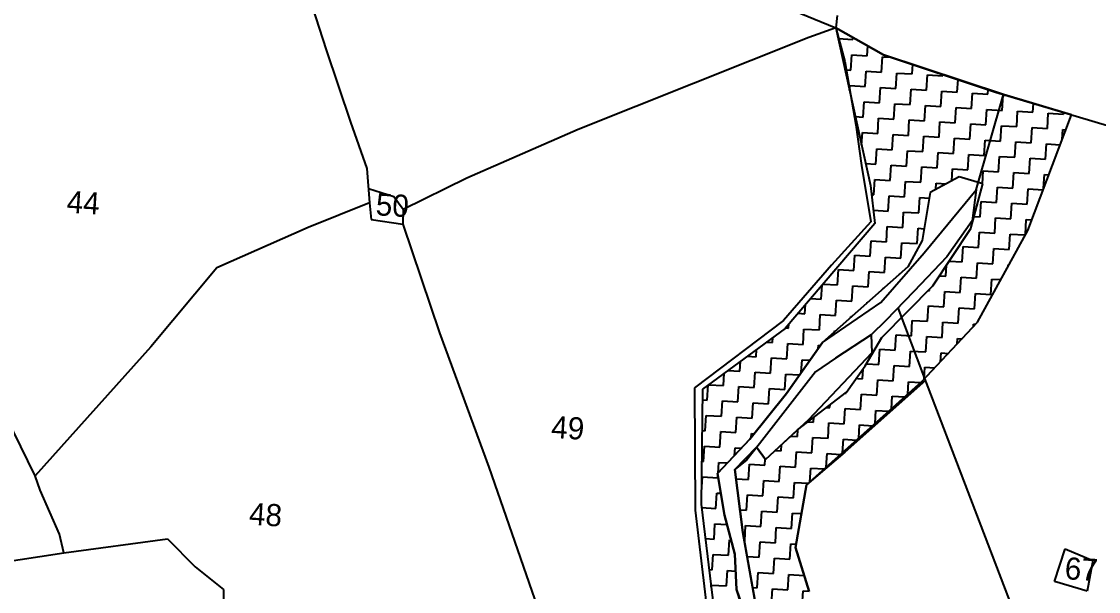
# Model space of a CAD drawing. Header units: metres. Extents: x 338806 to 344625, y 1770002 to 1774709.
# Drawn here: x 340343 to 341279, y 1773446 to 1773942 of the extents above; entities that cross this region are included whole.
import ezdxf

# ---------------------------------------------------------------- set-up
doc = ezdxf.new("R2010")
doc.units = ezdxf.units.M
doc.header["$MEASUREMENT"] = 0
for name, color, linetype in [('POLY_HATCH', 12, 'Continuous'), ('POLY_PARCEL', 6, 'Continuous'), ('POLY_WATER', 4, 'Continuous'), ('TEXT_PARCEL', 7, 'Continuous')]:
    doc.layers.add(name, color=color, linetype=linetype)
doc.styles.add('TEXT_MAP', font='', dxfattribs={"height": 1.8})
doc.styles.get('TEXT_MAP').set_extended_font_data('Kruti Dev 050')

msp = doc.modelspace()

# ---------------------------------------------------------------- linework, layer by layer
at = {"layer": 'POLY_HATCH'}
for p, q in [((341092.45, 1773913.09), (341050.94, 1773936.58)), ((341050.94, 1773936.58), (341080.88, 1773799.38)), ((341196.57, 1773878.54), (341092.45, 1773913.09)), ((341255.76, 1773860.93), (341196.57, 1773878.54)), ((341217.72, 1773760.33), (341255.76, 1773860.93)), ((341158.25, 1773806.97), (341132.92, 1773793.25)), ((341178.68, 1773800.82), (341158.25, 1773806.97)), ((341080.88, 1773799.38), (341084.67, 1773766.38)), ((341168.26, 1773761.92), (341178.68, 1773800.82)), ((341132.92, 1773793.25), (341126.05, 1773751.49)), ((341084.67, 1773766.38), (341006.84, 1773675.06)), ((341135.19, 1773711.99), (341168.26, 1773761.92)), ((341174.07, 1773680.41), (341217.72, 1773760.33)), ((341126.05, 1773751.49), (341113.47, 1773728.65)), ((341113.47, 1773728.65), (341039.17, 1773662.74)), ((341090.79, 1773667.05), (341135.19, 1773711.99)), ((341006.84, 1773675.06), (340934.82, 1773622.24)), ((341125.67, 1773628.79), (341174.07, 1773680.41)), ((341076.31, 1773642.56), (341090.79, 1773667.05)), ((341039.17, 1773662.74), (341007.86, 1773618.58)), ((341060.2, 1773619.71), (341076.31, 1773642.56)), ((341025.4, 1773539), (341125.67, 1773628.79)), ((340934.82, 1773622.24), (340933.74, 1773522.29)), ((341007.86, 1773618.58), (340975.97, 1773578.73)), ((341017.67, 1773586.91), (341060.2, 1773619.71)), ((340989.68, 1773560.98), (341017.67, 1773586.91)), ((340975.97, 1773578.73), (340948.11, 1773548.85)), ((340962.92, 1773552.33), (340982.03, 1773571.78)), ((340982.03, 1773571.78), (340989.68, 1773560.98)), ((340970.05, 1773497.73), (340962.92, 1773552.33)), ((340948.11, 1773548.85), (340953.97, 1773512.63)), ((341015.82, 1773484.44), (341025.4, 1773539)), ((340933.74, 1773522.29), (340948.66, 1773398.28)), ((340953.97, 1773512.63), (340962.96, 1773478.87)), ((340981.74, 1773432.33), (340970.05, 1773497.73)), ((340962.96, 1773478.87), (340964.47, 1773448.05)), ((341027.79, 1773446.2), (341015.82, 1773484.44)), ((340964.47, 1773448.05), (340997.15, 1773356.35))]:
    msp.add_line(p, q, dxfattribs=at)
at = {"layer": 'POLY_HATCH', "linetype": 'Continuous'}
for p, q in [((341053.01, 1773927.06), (341065.54, 1773926.29)), ((341065.54, 1773926.29), (341065.67, 1773928.25)), ((341078.06, 1773912.13), (341078.6, 1773920.92)), ((341063.89, 1773899.61), (341064.72, 1773912.95)), ((341064.72, 1773912.95), (341078.06, 1773912.13)), ((341090.57, 1773897.96), (341091.39, 1773911.3)), ((341091.39, 1773911.3), (341099.31, 1773910.81)), ((341058.94, 1773899.92), (341063.89, 1773899.61)), ((341076.41, 1773885.45), (341077.23, 1773898.79)), ((341077.23, 1773898.79), (341090.57, 1773897.96)), ((341117.24, 1773896.31), (341117.76, 1773904.69)), ((341103.08, 1773883.8), (341103.91, 1773897.14)), ((341103.91, 1773897.14), (341117.24, 1773896.31)), ((341129.75, 1773882.15), (341130.58, 1773895.49)), ((341130.58, 1773895.49), (341143.92, 1773894.66)), ((341143.92, 1773894.66), (341144, 1773895.98)), ((341156.43, 1773880.5), (341157.12, 1773891.63)), ((341062.81, 1773882.16), (341063.07, 1773886.28)), ((341063.07, 1773886.28), (341076.41, 1773885.45)), ((341088.92, 1773871.29), (341089.74, 1773884.63)), ((341089.74, 1773884.63), (341103.08, 1773883.8)), ((341115.59, 1773869.64), (341116.42, 1773882.97)), ((341116.42, 1773882.97), (341129.75, 1773882.15)), ((341142.27, 1773867.99), (341143.09, 1773881.32)), ((341143.09, 1773881.32), (341156.43, 1773880.5)), ((341168.94, 1773866.34), (341169.77, 1773879.67)), ((341169.77, 1773879.67), (341183.1, 1773878.85)), ((341183.1, 1773878.85), (341183.36, 1773882.93)), ((341074.75, 1773858.78), (341075.58, 1773872.11)), ((341075.58, 1773872.11), (341088.92, 1773871.29)), ((341101.43, 1773857.13), (341102.25, 1773870.46)), ((341102.25, 1773870.46), (341115.59, 1773869.64)), ((341195.61, 1773864.69), (341196.44, 1773878.02)), ((341196.44, 1773878.02), (341198.81, 1773877.88)), ((341222.29, 1773863.04), (341222.77, 1773870.75)), ((341128.1, 1773855.48), (341128.93, 1773868.81)), ((341128.93, 1773868.81), (341142.27, 1773867.99)), ((341154.78, 1773853.82), (341155.6, 1773867.16)), ((341155.6, 1773867.16), (341168.94, 1773866.34)), ((341181.45, 1773852.17), (341182.28, 1773865.51)), ((341182.28, 1773865.51), (341195.61, 1773864.69)), ((341208.13, 1773850.52), (341208.95, 1773863.86)), ((341208.95, 1773863.86), (341222.29, 1773863.04)), ((341234.8, 1773848.87), (341235.63, 1773862.21)), ((341235.63, 1773862.21), (341248.96, 1773861.38)), ((341248.96, 1773861.38), (341249.06, 1773862.92)), ((341067.82, 1773859.21), (341074.75, 1773858.78)), ((341087.27, 1773844.61), (341088.09, 1773857.95)), ((341088.09, 1773857.95), (341101.43, 1773857.13)), ((341113.94, 1773842.96), (341114.77, 1773856.3)), ((341114.77, 1773856.3), (341128.1, 1773855.48)), ((341140.62, 1773841.31), (341141.44, 1773854.65)), ((341141.44, 1773854.65), (341154.78, 1773853.82)), ((341167.29, 1773839.66), (341168.12, 1773853)), ((341168.12, 1773853), (341181.45, 1773852.17)), ((341193.96, 1773838.01), (341194.79, 1773851.35)), ((341194.79, 1773851.35), (341208.13, 1773850.52)), ((341073.24, 1773834.36), (341073.93, 1773845.44)), ((341073.93, 1773845.44), (341087.27, 1773844.61)), ((341099.78, 1773830.45), (341100.6, 1773843.79)), ((341100.6, 1773843.79), (341113.94, 1773842.96)), ((341126.45, 1773828.8), (341127.28, 1773842.14)), ((341127.28, 1773842.14), (341140.62, 1773841.31)), ((341220.64, 1773836.36), (341221.46, 1773849.7)), ((341221.46, 1773849.7), (341234.8, 1773848.87)), ((341247.6, 1773839.36), (341248.14, 1773848.05)), ((341248.14, 1773848.05), (341250.82, 1773847.88)), ((341153.13, 1773827.15), (341153.95, 1773840.49)), ((341153.95, 1773840.49), (341167.29, 1773839.66)), ((341179.8, 1773825.5), (341180.63, 1773838.84)), ((341180.63, 1773838.84), (341193.96, 1773838.01)), ((341206.48, 1773823.85), (341207.3, 1773837.19)), ((341207.3, 1773837.19), (341220.64, 1773836.36)), ((341233.15, 1773822.2), (341233.98, 1773835.54)), ((341233.98, 1773835.54), (341245.88, 1773834.8)), ((341085.62, 1773817.94), (341086.44, 1773831.28)), ((341086.44, 1773831.28), (341099.78, 1773830.45)), ((341112.29, 1773816.29), (341113.12, 1773829.63)), ((341113.12, 1773829.63), (341126.45, 1773828.8)), ((341138.96, 1773814.64), (341139.79, 1773827.98)), ((341139.79, 1773827.98), (341153.13, 1773827.15)), ((341165.64, 1773812.99), (341166.46, 1773826.32)), ((341166.46, 1773826.32), (341179.8, 1773825.5)), ((341192.31, 1773811.34), (341193.14, 1773824.67)), ((341193.14, 1773824.67), (341206.48, 1773823.85)), ((341218.99, 1773809.69), (341219.81, 1773823.02)), ((341219.81, 1773823.02), (341233.15, 1773822.2)), ((341076.71, 1773818.49), (341085.62, 1773817.94)), ((341098.13, 1773803.78), (341098.95, 1773817.11)), ((341098.95, 1773817.11), (341112.29, 1773816.29)), ((341124.8, 1773802.13), (341125.63, 1773815.46)), ((341125.63, 1773815.46), (341138.96, 1773814.64)), ((341151.66, 1773803.4), (341152.3, 1773813.81)), ((341152.3, 1773813.81), (341165.64, 1773812.99)), ((341083.97, 1773791.27), (341084.79, 1773804.6)), ((341084.79, 1773804.6), (341098.13, 1773803.78)), ((341178.28, 1773800.93), (341178.98, 1773812.16)), ((341178.98, 1773812.16), (341192.31, 1773811.34)), ((341204.83, 1773797.17), (341205.65, 1773810.51)), ((341205.65, 1773810.51), (341218.99, 1773809.69)), ((341231.59, 1773797.02), (341232.33, 1773808.86)), ((341232.33, 1773808.86), (341235.98, 1773808.63)), ((341110.64, 1773789.61), (341111.47, 1773802.95)), ((341111.47, 1773802.95), (341124.8, 1773802.13)), ((341137.81, 1773795.9), (341138.14, 1773801.3)), ((341138.14, 1773801.3), (341146.79, 1773800.77)), ((341178.14, 1773798.83), (341178.15, 1773798.83)), ((341178.15, 1773798.83), (341178.15, 1773798.87)), ((341190.66, 1773784.66), (341191.49, 1773798)), ((341191.49, 1773798), (341204.83, 1773797.17)), ((341217.34, 1773783.01), (341218.16, 1773796.35)), ((341218.16, 1773796.35), (341231.04, 1773795.55)), ((341081.79, 1773791.4), (341083.97, 1773791.27)), ((341096.48, 1773777.1), (341097.3, 1773790.44)), ((341097.3, 1773790.44), (341110.64, 1773789.61)), ((341123.15, 1773775.45), (341123.98, 1773788.79)), ((341123.98, 1773788.79), (341132.1, 1773788.29)), ((341176.5, 1773772.15), (341177.33, 1773785.49)), ((341177.33, 1773785.49), (341190.66, 1773784.66)), ((341083.34, 1773777.92), (341096.48, 1773777.1)), ((341108.99, 1773762.94), (341109.81, 1773776.28)), ((341109.81, 1773776.28), (341123.15, 1773775.45)), ((341203.17, 1773770.5), (341204, 1773783.84)), ((341204, 1773783.84), (341217.34, 1773783.01)), ((341171.09, 1773772.49), (341176.5, 1773772.15)), ((341189.01, 1773757.99), (341189.84, 1773771.33)), ((341189.84, 1773771.33), (341203.17, 1773770.5)), ((341215.71, 1773756.64), (341216.51, 1773769.67)), ((341216.51, 1773769.67), (341221.14, 1773769.39)), ((341094.83, 1773750.43), (341095.65, 1773763.77)), ((341095.65, 1773763.77), (341108.99, 1773762.94)), ((341121.5, 1773748.78), (341122.33, 1773762.11)), ((341122.33, 1773762.11), (341127.74, 1773761.78)), ((341174.85, 1773745.48), (341175.68, 1773758.81)), ((341175.68, 1773758.81), (341189.01, 1773757.99)), ((341201.52, 1773743.83), (341202.35, 1773757.16)), ((341202.35, 1773757.16), (341215.54, 1773756.35)), ((341080.66, 1773737.92), (341081.49, 1773751.25)), ((341081.49, 1773751.25), (341094.83, 1773750.43)), ((341107.34, 1773736.27), (341108.16, 1773749.6)), ((341108.16, 1773749.6), (341121.5, 1773748.78)), ((341066.5, 1773725.4), (341067.33, 1773738.74)), ((341067.33, 1773738.74), (341080.66, 1773737.92)), ((341160.69, 1773732.96), (341161.51, 1773746.3)), ((341161.51, 1773746.3), (341174.85, 1773745.48)), ((341187.36, 1773731.31), (341188.19, 1773744.65)), ((341188.19, 1773744.65), (341201.52, 1773743.83)), ((341093.18, 1773723.75), (341094, 1773737.09)), ((341094, 1773737.09), (341107.34, 1773736.27)), ((341146.52, 1773720.45), (341147.12, 1773730)), ((341149.54, 1773733.65), (341160.69, 1773732.96)), ((341173.2, 1773718.8), (341174.02, 1773732.14)), ((341174.02, 1773732.14), (341187.36, 1773731.31)), ((341200.61, 1773729), (341200.7, 1773730.49)), ((341200.7, 1773730.49), (341201.4, 1773730.45)), ((341052.34, 1773712.89), (341053.16, 1773726.23)), ((341053.16, 1773726.23), (341066.5, 1773725.4)), ((341079.01, 1773711.24), (341079.84, 1773724.58)), ((341079.84, 1773724.58), (341093.18, 1773723.75)), ((341106.48, 1773722.45), (341106.51, 1773722.93)), ((341106.51, 1773722.93), (341106.99, 1773722.9)), ((341141.02, 1773720.79), (341146.52, 1773720.45)), ((341159.04, 1773706.29), (341159.86, 1773719.63)), ((341159.86, 1773719.63), (341173.2, 1773718.8)), ((341038.18, 1773700.38), (341038.94, 1773712.72)), ((341039.75, 1773713.67), (341052.34, 1773712.89)), ((341064.85, 1773698.73), (341065.68, 1773712.07)), ((341065.68, 1773712.07), (341079.01, 1773711.24)), ((341092.32, 1773709.88), (341092.35, 1773710.42)), ((341092.35, 1773710.42), (341092.88, 1773710.38)), ((341185.71, 1773704.64), (341186.54, 1773717.98)), ((341186.54, 1773717.98), (341194.32, 1773717.49)), ((341028.91, 1773700.95), (341038.18, 1773700.38)), ((341131.25, 1773708.01), (341132.36, 1773707.94)), ((341132.36, 1773707.94), (341132.44, 1773709.21)), ((341144.87, 1773693.78), (341145.7, 1773707.12)), ((341145.7, 1773707.12), (341159.04, 1773706.29)), ((341171.55, 1773692.13), (341172.37, 1773705.46)), ((341172.37, 1773705.46), (341185.71, 1773704.64)), ((341024.01, 1773687.87), (341024.5, 1773695.79)), ((341050.69, 1773686.22), (341051.51, 1773699.56)), ((341051.51, 1773699.56), (341064.85, 1773698.73)), ((341078.15, 1773697.32), (341078.19, 1773697.9)), ((341078.19, 1773697.9), (341078.77, 1773697.87)), ((341130.71, 1773681.27), (341131.54, 1773694.6)), ((341131.54, 1773694.6), (341144.87, 1773693.78)), ((341157.39, 1773679.62), (341158.21, 1773692.95)), ((341158.21, 1773692.95), (341171.55, 1773692.13)), ((341018.07, 1773688.24), (341024.01, 1773687.87)), ((341036.53, 1773673.71), (341037.35, 1773687.04)), ((341037.35, 1773687.04), (341050.69, 1773686.22)), ((341063.99, 1773684.75), (341064.03, 1773685.39)), ((341064.03, 1773685.39), (341064.66, 1773685.35)), ((341007.23, 1773675.52), (341009.85, 1773675.36)), ((341009.85, 1773675.36), (341010.07, 1773678.85)), ((341022.36, 1773661.19), (341023.19, 1773674.53)), ((341023.19, 1773674.53), (341036.53, 1773673.71)), ((341049.82, 1773672.19), (341049.86, 1773672.88)), ((341049.86, 1773672.88), (341050.55, 1773672.84)), ((341116.55, 1773668.75), (341117.37, 1773682.09)), ((341117.37, 1773682.09), (341130.71, 1773681.27)), ((341143.22, 1773667.1), (341144.05, 1773680.44)), ((341144.05, 1773680.44), (341157.39, 1773679.62)), ((341170.59, 1773676.71), (341170.72, 1773678.79)), ((341170.72, 1773678.79), (341172.45, 1773678.68)), ((340995.69, 1773662.85), (340995.95, 1773667.07)), ((341102.39, 1773656.24), (341103.21, 1773669.58)), ((341103.21, 1773669.58), (341116.55, 1773668.75)), ((341129.06, 1773654.59), (341129.89, 1773667.93)), ((341129.89, 1773667.93), (341143.22, 1773667.1)), ((341156.26, 1773661.42), (341156.56, 1773666.28)), ((341156.56, 1773666.28), (341160.59, 1773666.03)), ((340981.53, 1773650.33), (340981.93, 1773656.79)), ((340990.61, 1773663.16), (340995.69, 1773662.85)), ((341008.2, 1773648.68), (341009.03, 1773662.02)), ((341009.03, 1773662.02), (341022.36, 1773661.19)), ((341035.53, 1773657.61), (341035.7, 1773660.37)), ((341035.7, 1773660.37), (341037.41, 1773660.26)), ((341088.22, 1773643.73), (341089.05, 1773657.07)), ((341089.05, 1773657.07), (341102.39, 1773656.24)), ((341114.9, 1773642.08), (341115.72, 1773655.42)), ((341115.72, 1773655.42), (341129.06, 1773654.59)), ((340967.36, 1773637.82), (340967.9, 1773646.51)), ((340973.78, 1773650.81), (340981.53, 1773650.33)), ((340994.04, 1773636.17), (340994.86, 1773649.51)), ((340994.86, 1773649.51), (341008.2, 1773648.68)), ((341020.86, 1773636.92), (341021.54, 1773647.86)), ((341021.54, 1773647.86), (341028.32, 1773647.44)), ((341141.93, 1773646.12), (341142.4, 1773653.77)), ((341142.4, 1773653.77), (341148.72, 1773653.38)), ((340953.2, 1773625.31), (340953.88, 1773636.22)), ((340956.94, 1773638.47), (340967.36, 1773637.82)), ((340979.88, 1773623.66), (340980.7, 1773637)), ((340980.7, 1773637), (340994.04, 1773636.17)), ((341006.55, 1773622.01), (341007.38, 1773635.35)), ((341007.38, 1773635.35), (341019.23, 1773634.61)), ((341074.06, 1773631.22), (341074.58, 1773639.65)), ((341077.4, 1773644.4), (341088.22, 1773643.73)), ((341100.74, 1773629.57), (341101.56, 1773642.91)), ((341101.56, 1773642.91), (341114.9, 1773642.08)), ((341127.59, 1773630.83), (341128.24, 1773641.25)), ((341128.24, 1773641.25), (341136.86, 1773640.72)), ((340939.04, 1773612.8), (340939.85, 1773625.94)), ((340940.1, 1773626.12), (340953.2, 1773625.31)), ((341069.76, 1773631.49), (341074.06, 1773631.22)), ((341086.57, 1773617.06), (341087.4, 1773630.39)), ((341087.4, 1773630.39), (341100.74, 1773629.57)), ((341113.4, 1773617.79), (341114.07, 1773628.74)), ((341114.07, 1773628.74), (341124.88, 1773628.07)), ((340965.71, 1773611.15), (340966.54, 1773624.48)), ((340966.54, 1773624.48), (340979.88, 1773623.66)), ((340992.39, 1773609.5), (340993.21, 1773622.83)), ((340993.21, 1773622.83), (341006.55, 1773622.01)), ((341058.98, 1773618.76), (341059.9, 1773618.71)), ((341059.9, 1773618.71), (341059.95, 1773619.51)), ((341072.41, 1773604.54), (341073.24, 1773617.88)), ((341073.24, 1773617.88), (341086.57, 1773617.06)), ((340934.72, 1773613.07), (340939.04, 1773612.8)), ((340951.55, 1773598.64), (340952.38, 1773611.97)), ((340952.38, 1773611.97), (340965.71, 1773611.15)), ((340978.23, 1773596.98), (340979.05, 1773610.32)), ((340979.05, 1773610.32), (340992.39, 1773609.5)), ((341045.74, 1773606.2), (341045.89, 1773608.67)), ((341099.22, 1773605.1), (341099.91, 1773616.23)), ((341099.91, 1773616.23), (341110.89, 1773615.55)), ((340937.39, 1773586.12), (340938.21, 1773599.46)), ((340938.21, 1773599.46), (340951.55, 1773598.64)), ((341031.57, 1773593.68), (341031.83, 1773597.83)), ((341042.91, 1773606.37), (341045.74, 1773606.2)), ((341058.25, 1773592.03), (341059.07, 1773605.37)), ((341059.07, 1773605.37), (341072.41, 1773604.54)), ((341085.05, 1773592.41), (341085.75, 1773603.72)), ((341085.75, 1773603.72), (341096.91, 1773603.03)), ((340964.06, 1773584.47), (340964.89, 1773597.81)), ((340964.89, 1773597.81), (340978.23, 1773596.98)), ((341026.83, 1773593.98), (341031.57, 1773593.68)), ((341044.09, 1773579.52), (341044.91, 1773592.86)), ((341044.91, 1773592.86), (341058.25, 1773592.03)), ((341070.87, 1773579.72), (341071.59, 1773591.21)), ((341071.59, 1773591.21), (341082.92, 1773590.51)), ((340934.43, 1773586.31), (340937.39, 1773586.12)), ((340949.9, 1773571.96), (340950.73, 1773585.3)), ((340950.73, 1773585.3), (340964.06, 1773584.47)), ((340977.19, 1773580.26), (340977.4, 1773583.65)), ((340977.4, 1773583.65), (340979.78, 1773583.5)), ((341011.85, 1773581.52), (341017.41, 1773581.17)), ((341017.41, 1773581.17), (341017.77, 1773586.99)), ((341029.92, 1773567.01), (341030.75, 1773580.35)), ((341030.75, 1773580.35), (341044.09, 1773579.52)), ((340935.74, 1773559.45), (340936.56, 1773572.79)), ((340936.56, 1773572.79), (340949.9, 1773571.96)), ((340962.84, 1773564.65), (340963.24, 1773571.14)), ((340963.24, 1773571.14), (340968.58, 1773570.81)), ((341003.25, 1773568.66), (341003.57, 1773573.85)), ((341056.7, 1773567.02), (341057.42, 1773578.7)), ((341057.42, 1773578.7), (341068.94, 1773577.98)), ((340989.09, 1773556.15), (340989.41, 1773561.37)), ((340998.3, 1773568.97), (341003.25, 1773568.66)), ((341015.76, 1773554.5), (341016.59, 1773567.83)), ((341016.59, 1773567.83), (341029.92, 1773567.01)), ((341042.53, 1773554.33), (341043.26, 1773566.18)), ((341043.26, 1773566.18), (341054.95, 1773565.46)), ((340934.14, 1773559.55), (340935.74, 1773559.45)), ((340948.5, 1773549.26), (340949.08, 1773558.62)), ((340949.08, 1773558.62), (340956.78, 1773558.15)), ((340974.92, 1773543.64), (340975.75, 1773556.97)), ((340975.75, 1773556.97), (340989.09, 1773556.15)), ((341001.6, 1773541.99), (341002.42, 1773555.32)), ((341002.42, 1773555.32), (341015.76, 1773554.5)), ((341028.35, 1773541.64), (341029.1, 1773553.67)), ((341029.1, 1773553.67), (341040.97, 1773552.94)), ((340934.09, 1773532.77), (340934.91, 1773546.11)), ((340934.91, 1773546.11), (340948.25, 1773545.29)), ((340948.25, 1773545.29), (340948.37, 1773547.23)), ((340963.97, 1773544.31), (340974.92, 1773543.64)), ((340987.44, 1773529.47), (340988.26, 1773542.81)), ((340988.26, 1773542.81), (341001.6, 1773541.99)), ((340933.85, 1773532.79), (340934.09, 1773532.77)), ((341014.11, 1773527.82), (341014.94, 1773541.16)), ((341014.94, 1773541.16), (341026.98, 1773540.41)), ((340946.6, 1773518.61), (340947.42, 1773531.95)), ((340947.42, 1773531.95), (340950.88, 1773531.74)), ((340973.27, 1773516.96), (340974.1, 1773530.3)), ((340974.1, 1773530.3), (340987.44, 1773529.47)), ((340999.95, 1773515.31), (341000.77, 1773528.65)), ((341000.77, 1773528.65), (341014.11, 1773527.82)), ((340934.09, 1773519.39), (340946.6, 1773518.61)), ((340967.49, 1773517.32), (340973.27, 1773516.96)), ((340985.79, 1773502.8), (340986.61, 1773516.14)), ((340986.61, 1773516.14), (340999.95, 1773515.31)), ((341012.46, 1773501.15), (341013.29, 1773514.49)), ((341013.29, 1773514.49), (341021.01, 1773514.01)), ((340944.95, 1773491.94), (340945.77, 1773505.28)), ((340945.77, 1773505.28), (340956.1, 1773504.64)), ((340971.62, 1773490.29), (340972.45, 1773503.62)), ((340972.45, 1773503.62), (340985.79, 1773502.8)), ((340998.3, 1773488.64), (340999.12, 1773501.97)), ((340999.12, 1773501.97), (341012.46, 1773501.15)), ((340937.33, 1773492.41), (340944.95, 1773491.94)), ((340957.46, 1773477.78), (340958.29, 1773491.11)), ((340958.29, 1773491.11), (340959.73, 1773491.02)), ((340971.38, 1773490.3), (340971.62, 1773490.29)), ((340984.13, 1773476.12), (340984.96, 1773489.46)), ((340984.96, 1773489.46), (340998.3, 1773488.64)), ((341010.81, 1773474.47), (341011.63, 1773487.81)), ((341011.63, 1773487.81), (341016.36, 1773487.52)), ((340943.3, 1773465.26), (340944.12, 1773478.6)), ((340944.12, 1773478.6), (340957.46, 1773477.78)), ((340973.8, 1773476.76), (340984.13, 1773476.12)), ((340996.65, 1773461.96), (340997.47, 1773475.3)), ((340997.47, 1773475.3), (341010.81, 1773474.47)), ((340940.58, 1773465.43), (340943.3, 1773465.26)), ((340955.81, 1773451.1), (340956.64, 1773464.44)), ((340956.64, 1773464.44), (340963.69, 1773464)), ((340982.48, 1773449.45), (340983.31, 1773462.79)), ((340983.31, 1773462.79), (340996.65, 1773461.96)), ((341009.16, 1773447.8), (341009.98, 1773461.14)), ((341009.98, 1773461.14), (341023.32, 1773460.31)), ((341023.32, 1773460.31), (341023.33, 1773460.44)), ((340942.38, 1773450.47), (340942.47, 1773451.93)), ((340942.47, 1773451.93), (340955.81, 1773451.1)), ((340978.64, 1773449.69), (340982.48, 1773449.45)), ((340995, 1773435.29), (340995.82, 1773448.63)), ((340995.82, 1773448.63), (341009.16, 1773447.8)), ((341021.67, 1773433.64), (341022.5, 1773446.97)), ((341022.5, 1773446.97), (341027.64, 1773446.66))]:
    msp.add_line(p, q, dxfattribs=at)
at = {"layer": 'POLY_PARCEL'}
for p, q in [((340583.08, 1773993.89), (340607.64, 1773917.2)), ((341007.78, 1773954.12), (341050.94, 1773936.58)), ((341052.13, 1773947.24), (341050.94, 1773936.58)), ((341050.94, 1773936.58), (341027.49, 1773927.9)), ((341050.94, 1773936.58), (341092.45, 1773913.09)), ((341050.94, 1773936.58), (341058.63, 1773907.29)), ((341027.49, 1773927.9), (340826.72, 1773848.16)), ((340607.64, 1773917.2), (340628.96, 1773854.29)), ((341058.63, 1773907.29), (341068.36, 1773852.03)), ((341092.45, 1773913.09), (341189.71, 1773880.58)), ((341189.71, 1773880.58), (341287.22, 1773851.57)), ((341172.79, 1773795.68), (341196.57, 1773878.54)), ((340628.96, 1773854.29), (340643, 1773814.13)), ((341068.36, 1773852.03), (341073.27, 1773816.67)), ((340826.72, 1773848.16), (340730.13, 1773805.8)), ((340643, 1773814.13), (340645.39, 1773784.2)), ((341073.27, 1773816.67), (341081.36, 1773767.66)), ((340730.13, 1773805.8), (340674.74, 1773778.56)), ((340666.62, 1773789.51), (340644.42, 1773796.34)), ((340674.74, 1773778.56), (340666.62, 1773789.51)), ((340645.39, 1773784.2), (340591.97, 1773762.68)), ((340645.39, 1773784.2), (340646.93, 1773769.75)), ((340674.74, 1773778.56), (340674.29, 1773765.7)), ((340646.93, 1773769.75), (340674.29, 1773765.7)), ((341081.36, 1773767.66), (341047.08, 1773730.12)), ((340591.97, 1773762.68), (340512.76, 1773727.85)), ((340674.29, 1773765.7), (340706.38, 1773671.3)), ((341047.08, 1773730.12), (341005.28, 1773682.02)), ((340512.76, 1773727.85), (340455.16, 1773659.14)), ((341127.38, 1773633.74), (341104.95, 1773693.11)), ((341005.28, 1773682.02), (340927.93, 1773623.46)), ((340706.38, 1773671.3), (340749.1, 1773554.29)), ((341081.58, 1773669.59), (341082.27, 1773653.86)), ((340455.16, 1773659.14), (340354.6, 1773546.94)), ((341082.27, 1773653.86), (341026.71, 1773595.28)), ((341128.85, 1773629.91), (341058.7, 1773567.49)), ((341204.54, 1773432.14), (341127.38, 1773633.74)), ((340927.93, 1773623.46), (340928.55, 1773517.04)), ((340354.6, 1773546.94), (340323.05, 1773610.98)), ((341026.71, 1773595.28), (340989.68, 1773560.98)), ((340989.68, 1773560.98), (340982.03, 1773571.78)), ((341058.7, 1773567.49), (341025.4, 1773539)), ((341058.7, 1773567.49), (341058.7, 1773567.49)), ((340749.1, 1773554.29), (340794.01, 1773424.75)), ((340359.04, 1773534.34), (340354.6, 1773546.94)), ((340375.78, 1773496.07), (340359.04, 1773534.34)), ((341025.4, 1773539), (341015.82, 1773484.44)), ((340928.55, 1773517.04), (340941.09, 1773410.99)), ((340379.44, 1773480.01), (340375.78, 1773496.07)), ((340379.44, 1773480.01), (340469.83, 1773492)), ((340469.83, 1773492), (340493.78, 1773467.73)), ((340314.41, 1773469.98), (340379.44, 1773480.01)), ((341015.82, 1773484.44), (341027.79, 1773446.2)), ((341240.95, 1773455.02), (341250.34, 1773483.43)), ((341250.34, 1773483.43), (341250.34, 1773483.43)), ((341250.34, 1773483.43), (341274.25, 1773473.19)), ((340493.78, 1773467.73), (340518.35, 1773448.04)), ((341274.25, 1773473.19), (341269.53, 1773446.5)), ((340518.35, 1773448.04), (340518.65, 1773338.58)), ((341269.53, 1773446.5), (341240.95, 1773455.02)), ((341240.95, 1773455.02), (341240.95, 1773455.02)), ((341269.53, 1773446.5), (341269.53, 1773446.5))]:
    msp.add_line(p, q, dxfattribs=at)
at = {"layer": 'POLY_WATER'}
for p, q in [((341127.59, 1773740.89), (341172.79, 1773795.68)), ((341172.79, 1773795.68), (341169.56, 1773768.67)), ((341169.56, 1773768.67), (341147.54, 1773737.32)), ((341089.95, 1773697.59), (341127.59, 1773740.89)), ((341147.54, 1773737.32), (341118.61, 1773707.27)), ((341118.61, 1773707.27), (341094.24, 1773682.01)), ((341039.17, 1773662.74), (341089.95, 1773697.59)), ((341094.24, 1773682.01), (341081.58, 1773669.59)), ((341081.58, 1773669.59), (341050.63, 1773649.26)), ((341007.86, 1773618.58), (341039.17, 1773662.74)), ((341050.63, 1773649.26), (341033.2, 1773637.18)), ((341033.2, 1773637.18), (340984.37, 1773574.77)), ((340975.97, 1773578.73), (341007.86, 1773618.58)), ((340948.11, 1773548.85), (340975.97, 1773578.73)), ((340984.37, 1773574.77), (340973.49, 1773560.84)), ((340973.49, 1773560.84), (340962.92, 1773552.33)), ((340962.92, 1773552.33), (340970.05, 1773497.73)), ((340953.97, 1773512.63), (340948.11, 1773548.85)), ((340962.96, 1773478.87), (340953.97, 1773512.63)), ((340970.05, 1773497.73), (340978.47, 1773449.99)), ((340964.47, 1773448.05), (340962.96, 1773478.87)), ((340973.43, 1773420.52), (340964.47, 1773448.05)), ((340978.47, 1773449.99), (340981.74, 1773432.33))]:
    msp.add_line(p, q, dxfattribs=at)

# ---------------------------------------------------------------- texts
at = {"layer": 'TEXT_PARCEL', "style": 'TEXT_MAP'}
for s, p in [('44', (340381.61, 1773775.73)), ('50', (340650.42, 1773773.52)), ('49', (340802.96, 1773579.94)), ('48', (340540.16, 1773504.47)), ('67', (341249.52, 1773457.09))]:
    msp.add_text(s, height=19.242, rotation=356.45901, dxfattribs=at).set_placement(p)

doc.saveas('drawing.dxf')
